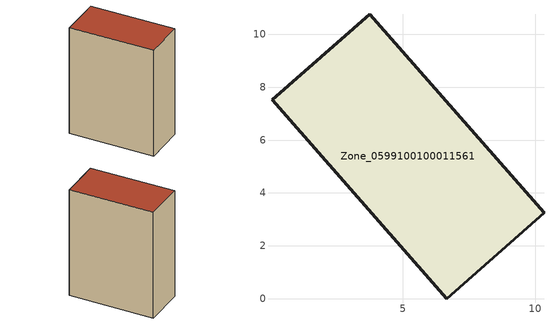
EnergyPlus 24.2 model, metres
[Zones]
Zone_0599100100011561
 floor ground (C_G): 3.74,10.76 10.33,3.25 6.65,0 0.06,7.51 z3.94
 wall outside (C_F): 3.74,10.76 0.06,7.51 6.65,0 10.33,3.25 3.74,10.76 z3.94:17.09
 roof outside (C_R): 10.33,3.25 3.74,10.76 0.06,7.51 6.65,0 z17.09
[BUILDING]
Pand.0599100100011561: North Axis=0; Terrain=City; Loads Convergence Tolerance Value=0.04; Temperature Convergence Tolerance Value=0.4; Solar Distribution=FullExterior; Maximum Number of Warmup Days=25; Minimum Number of Warmup Days=1
[Site:Location]
Rotterdam.The.Hague.AP_ZH_NLD Design_Conditions: Latitude=51.96; Longitude=4.45; Time Zone=1; Elevation=-4.5
[SITE:GROUNDTEMPERATURE:BUILDINGSURFACE]
18, 18, 18, 18, 18, 18, 18, 18, 18, 18, 18, 18
[MATERIAL] Thermal Absorptance=0.9; Solar Absorptance=0.7; Visible Absorptance=0.7
Name | Roughness | Thickness | Conductivity | Density | Specific Heat
G.TI.2015-2018 | MediumSmooth | 0.15 | 0.0428571 | 540 | 1210
F.TI.2015-2018 | Rough | 0.3 | 0.0666667 | 1920 | 840
R.TI.2015-2018 | MediumRough | 0.2 | 0.0333333 | 1500 | 1000
[CONSTRUCTION]
C_G: G.TI.2015-2018
C_F: F.TI.2015-2018
C_R: R.TI.2015-2018
[ZONE]
Zone_0599100100011561: Type=1; Multiplier=1; Ceiling Height=Autocalculate; Volume=Autocalculate; Floor Area=autocalculate; Part of Total Floor Area=Yes
[ZONEINFILTRATION:DESIGNFLOWRATE]
Infil_Zone_0599100100011561: Zone or ZoneList or Space or SpaceList=Zone_0599100100011561; Schedule=AlwaysOn; Design Flow Rate Calculation Method=Flow/Area; Flow Rate per Floor Area=0.0015; Constant Term Coefficient=1; Temperature Term Coefficient=0; Velocity Term Coefficient=0; Velocity Squared Term Coefficient=0
[HVACTEMPLATE:ZONE:IDEALLOADSAIRSYSTEM]
Zone_0599100100011561: Maximum Heating Supply Air Temperature=50; Minimum Cooling Supply Air Temperature=13; Maximum Heating Supply Air Humidity Ratio=0.0156; Minimum Cooling Supply Air Humidity Ratio=0.0077; Heating Limit=NoLimit; Cooling Limit=NoLimit; Dehumidification Control Type=ConstantSensibleHeatRatio; Cooling Sensible Heat Ratio=0.7; Dehumidification Setpoint=60; Humidification Control Type=None; Humidification Setpoint=30; Outdoor Air Method=None; Outdoor Air Flow Rate per Person=0.00944; Outdoor Air Flow Rate per Zone Floor Area=0; Outdoor Air Flow Rate per Zone=0; Demand Controlled Ventilation Type=None; Outdoor Air Economizer Type=NoEconomizer; Heat Recovery Type=None; Sensible Heat Recovery Effectiveness=0.7; Latent Heat Recovery Effectiveness=0.65
[ZONECONTROL:THERMOSTAT]
ThermostatControl_Zone_0599100100011561: Zone or ZoneList=Zone_0599100100011561; Control Type Schedule=DualSetpointControlType; Control 1=Thermostat_Zone_0599100100011561; Temperature Difference Between Cutout And Setpoint=0
[THERMOSTATSETPOINT:DUALSETPOINT]
Thermostat_Zone_0599100100011561: Heating Setpoint Temperature Schedule=HeatingSetpoint_Zone_0599100100011561; Cooling Setpoint Temperature Schedule=CoolingSetpoint_Zone_0599100100011561
[SCHEDULE:COMPACT]
HeatingSetpoint_Zone_0599100100011561: Through: 12/31, For: AllDays, Until: 24:00, 21
CoolingSetpoint_Zone_0599100100011561: Through: 12/31, For: AllDays, Until: 24:00, 24
DualSetpointControlType: Through: 12/31, For: AllDays, Until: 24:00, 4
AlwaysOn: Through: 12/31, For: AllDays, Until: 24:00, 1
